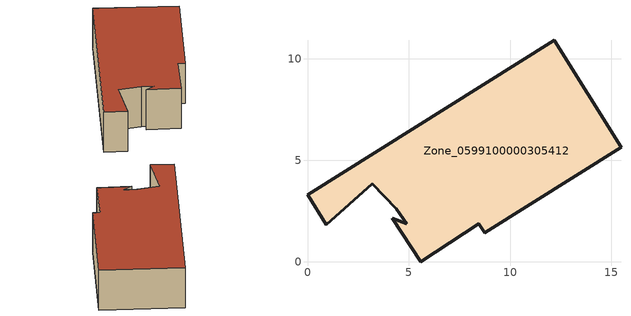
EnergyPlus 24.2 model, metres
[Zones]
Zone_0599100000305412
 floor ground (C_G): 0,3.29 12.18,10.92 15.47,5.64 8.75,1.43 8.46,1.87 5.59,0 4.19,2.13 4.89,1.86 4.38,2.62 3.18,3.85 0.92,1.83 z0
 wall outside (C_F): 12.18,10.92 0,3.29 0.92,1.83 3.18,3.85 4.38,2.62 4.89,1.86 4.19,2.13 5.59,0 8.46,1.87 8.75,1.43 15.47,5.64 12.18,10.92 z0:3.35
 roof outside (C_R): 0,3.29 0.92,1.83 3.18,3.85 4.38,2.62 4.89,1.86 4.19,2.13 5.59,0 8.46,1.87 8.75,1.43 15.47,5.64 12.18,10.92 z3.35
[BUILDING]
Pand.0599100000305412: North Axis=0; Terrain=City; Loads Convergence Tolerance Value=0.04; Temperature Convergence Tolerance Value=0.4; Solar Distribution=FullExterior; Maximum Number of Warmup Days=25; Minimum Number of Warmup Days=1
[Site:Location]
Rotterdam.The.Hague.AP_ZH_NLD Design_Conditions: Latitude=51.96; Longitude=4.45; Time Zone=1; Elevation=-4.5
[SITE:GROUNDTEMPERATURE:BUILDINGSURFACE]
18, 18, 18, 18, 18, 18, 18, 18, 18, 18, 18, 18
[MATERIAL] Thermal Absorptance=0.9; Solar Absorptance=0.7; Visible Absorptance=0.7
Name | Roughness | Thickness | Conductivity | Density | Specific Heat
G.TI.1946 | MediumSmooth | 0.15 | 1 | 540 | 1210
F.TI.1946 | Rough | 0.3 | 0.857143 | 1920 | 840
R.TI.1946 | MediumRough | 0.2 | 0.1 | 1500 | 1000
[CONSTRUCTION]
C_G: G.TI.1946
C_F: F.TI.1946
C_R: R.TI.1946
[ZONE]
Zone_0599100000305412: Type=1; Multiplier=1; Ceiling Height=Autocalculate; Volume=Autocalculate; Floor Area=autocalculate; Part of Total Floor Area=Yes
[ZONEINFILTRATION:DESIGNFLOWRATE]
Infil_Zone_0599100000305412: Zone or ZoneList or Space or SpaceList=Zone_0599100000305412; Schedule=AlwaysOn; Design Flow Rate Calculation Method=Flow/Area; Flow Rate per Floor Area=0.003; Constant Term Coefficient=1; Temperature Term Coefficient=0; Velocity Term Coefficient=0; Velocity Squared Term Coefficient=0
[HVACTEMPLATE:ZONE:IDEALLOADSAIRSYSTEM]
Zone_0599100000305412: Maximum Heating Supply Air Temperature=50; Minimum Cooling Supply Air Temperature=13; Maximum Heating Supply Air Humidity Ratio=0.0156; Minimum Cooling Supply Air Humidity Ratio=0.0077; Heating Limit=NoLimit; Cooling Limit=NoLimit; Dehumidification Control Type=ConstantSensibleHeatRatio; Cooling Sensible Heat Ratio=0.7; Dehumidification Setpoint=60; Humidification Control Type=None; Humidification Setpoint=30; Outdoor Air Method=None; Outdoor Air Flow Rate per Person=0.00944; Outdoor Air Flow Rate per Zone Floor Area=0; Outdoor Air Flow Rate per Zone=0; Demand Controlled Ventilation Type=None; Outdoor Air Economizer Type=NoEconomizer; Heat Recovery Type=None; Sensible Heat Recovery Effectiveness=0.7; Latent Heat Recovery Effectiveness=0.65
[ZONECONTROL:THERMOSTAT]
ThermostatControl_Zone_0599100000305412: Zone or ZoneList=Zone_0599100000305412; Control Type Schedule=DualSetpointControlType; Control 1=Thermostat_Zone_0599100000305412; Temperature Difference Between Cutout And Setpoint=0
[THERMOSTATSETPOINT:DUALSETPOINT]
Thermostat_Zone_0599100000305412: Heating Setpoint Temperature Schedule=HeatingSetpoint_Zone_0599100000305412; Cooling Setpoint Temperature Schedule=CoolingSetpoint_Zone_0599100000305412
[SCHEDULE:COMPACT]
HeatingSetpoint_Zone_0599100000305412: Through: 12/31, For: AllDays, Until: 24:00, 21
CoolingSetpoint_Zone_0599100000305412: Through: 12/31, For: AllDays, Until: 24:00, 24
DualSetpointControlType: Through: 12/31, For: AllDays, Until: 24:00, 4
AlwaysOn: Through: 12/31, For: AllDays, Until: 24:00, 1
